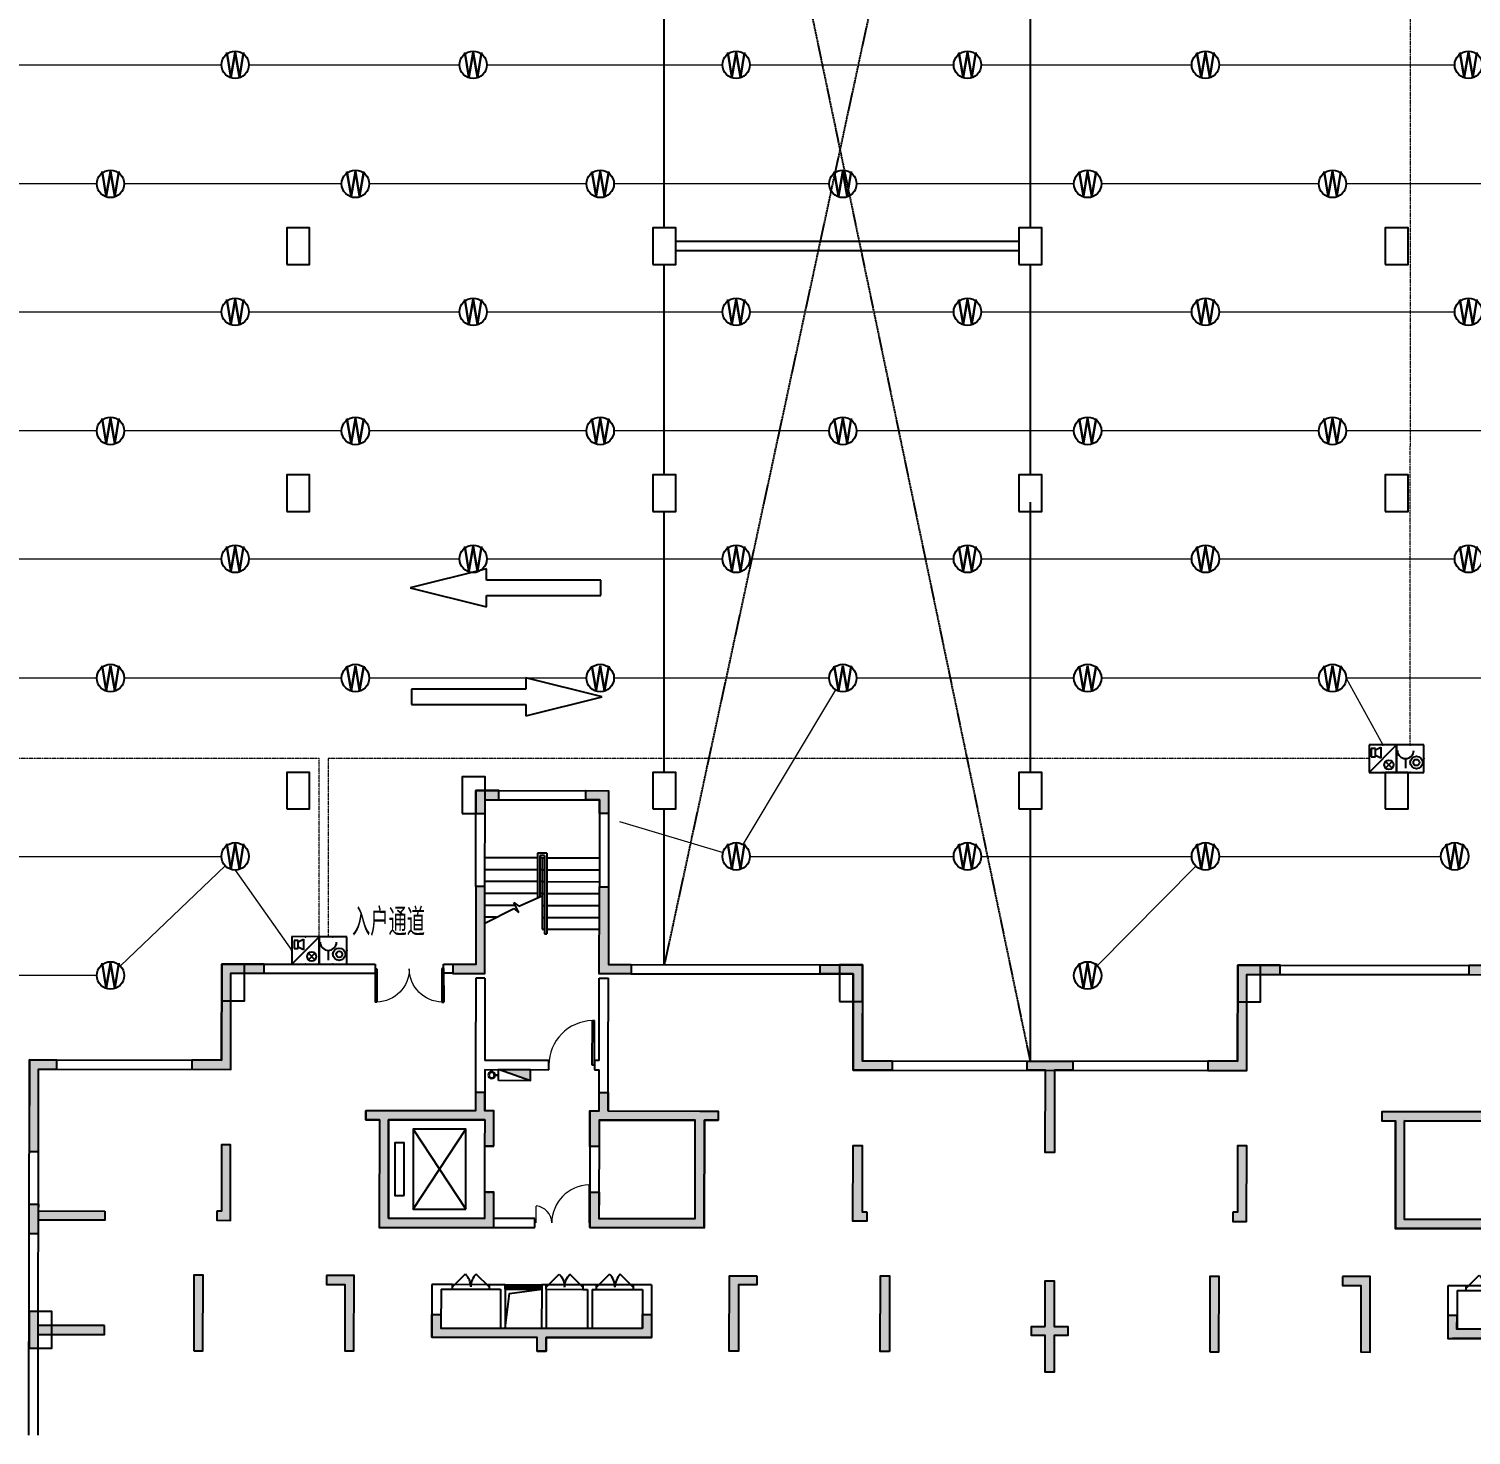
# Model space of a CAD drawing. Extents: x -781653 to 929899, y -292639 to -18670.
# Drawn here: x 432569 to 464083, y -175691 to -144954 of the extents above; entities that cross this region are included whole.
import ezdxf
from ezdxf.enums import TextEntityAlignment as Align

# ---------------------------------------------------------------- set-up
doc = ezdxf.new("R2010")
doc.units = 0
doc.header["$LTSCALE"] = 10
doc.header["$MEASUREMENT"] = 0
for name, pattern in [('ACAD_ISO11W100', [33.5, 12, -3, 12, -3, 0.5, -3]), ('BORDER', [1.75, 0.5, -0.25, 0.5, -0.25, 0, -0.25]), ('DASH', [0.35, 0.25, -0.1])]:
    doc.linetypes.add(name, pattern=pattern)
doc.layers.get('0').update_dxf_attribs({"linetype": 'CONTINUOUS'})
for name, color, linetype in [('A-STAIRS', 9, 'CONTINUOUS'), ('COLUMN', 1, 'CONTINUOUS'), ('DIM_SYMB', 3, 'CONTINUOUS'), ('JPS-X', 1, 'BORDER'), ('JPS-XHS', 7, 'CONTINUOUS'), ('LVTRY', 6, 'CONTINUOUS'), ('RD-equip', 3, 'CONTINUOUS'), ('solid', 252, 'CONTINUOUS'), ('STAIR', 9, 'CONTINUOUS'), ('TEXT', 7, 'CONTINUOUS'), ('wall', 8, 'CONTINUOUS'), ('wall-jg', 7, 'CONTINUOUS'), ('WINDOW', 4, 'CONTINUOUS'), ('结构墙', 7, 'CONTINUOUS'), ('行车方向', 4, 'CONTINUOUS'), ('行车线', 207, 'CONTINUOUS')]:
    doc.layers.add(name, color=color, linetype=linetype)
doc.layers.add('RD-line', color=2, linetype='CONTINUOUS', lineweight=0)
doc.styles.add('FS1', font='txt4', dxfattribs={"width": 0.8, "bigfont": 'fstxt'})
doc.styles.add('FS2', font='tjromans.shx', dxfattribs={"width": 0.8, "bigfont": 'tjhztxt.shx'})
doc.styles.get("Standard").update_dxf_attribs({"font": 'GBENOR', "bigfont": 'GBCBIG'})

# ---------------------------------------------------------------- blocks, each defined once
blk = doc.blocks.new('DXHS')
at = {"layer": 'JPS-XHS'}
blk.add_hatch(color=256, dxfattribs=at).paths.add_polyline_path([(-350, 240), (-350, 0), (350, 0)])
at = {"layer": 'JPS-XHS', "linetype": 'Continuous'}
for p, q in [((-350, 240), (-350, 0)), ((-350, 240), (350, 240)), ((-350, 0), (350, 0)), ((350, 240), (350, 0))]:
    blk.add_line(p, q, dxfattribs=at)
at = {"layer": 'JPS-XHS'}
blk.add_line((-350, 240), (350, 0), dxfattribs=at)
blk = doc.blocks.new('FF')
at = {"linetype": 'Continuous'}
for radius in [75, 60]:
    blk.add_circle((0, 0), radius, dxfattribs=at)
blk = doc.blocks.new('$DorLib2D$00000001')
for p, q in [((0.45, 0.975), (0.5, 0.975)), ((0.45, 0), (0.45, 0.975)), ((0.5, 0), (0.5, 0.975)), ((0.5, 0), (0.45, 0))]:
    blk.add_line(p, q)
at = {"lineweight": 13}
blk.add_arc((0.475, 0), 0.975, 91.4693, 180, dxfattribs=at)
blk = doc.blocks.new('$DorLib2D$00000116')
at = {"color": 0}
for p, q in [((-0.5, 0), (-0.146, 0.354)), ((0.5, 0), (0.146, 0.354))]:
    blk.add_line(p, q, dxfattribs=at)
for centre, start, end in [((-0.5, 0), 0, 45), ((0.5, 0), 135, 180)]:
    blk.add_arc(centre, 0.5, start, end, dxfattribs=at)
blk = doc.blocks.new('$WINLIB2D$00000001')
for p, q in [((-0.5, 0.5), (0.5, 0.5)), ((-0.5, 0.5), (-0.5, -0.5)), ((0.5, -0.5), (0.5, 0.5)), ((0.5, 0.167), (-0.5, 0.167)), ((0.5, -0.167), (-0.5, -0.167)), ((-0.5, -0.5), (0.5, -0.5))]:
    blk.add_line(p, q)
blk = doc.blocks.new('$DorLib2D$00000025')
at = {"const_width": 0.02}
for points in [[(0.481, -0.001), (0.481, 0.691)], [(-0.481, 0.001), (-0.481, 0.308)]]:
    blk.add_lwpolyline(points, dxfattribs=at)
at = {"lineweight": 13}
for centre, radius, start, end in [((0.505, -0.002), 0.699, 91.9397, 179.7238), ((-0.501, 0.003), 0.307, 359.7899, 85.7508)]:
    blk.add_arc(centre, radius, start, end, dxfattribs=at)
blk = doc.blocks.new('A$C509276FB')
at = {"layer": 'solid'}
for points in [[(10700, 8925), (10900, 8925), (10900, 9700), (10700, 9700), (10700, 10100), (10500, 10100), (10500, 9700), (8100, 9700), (8100, 9500), (8400, 9500), (8400, 7150), (10900, 7150), (10900, 7925), (10700, 7925), (10700, 7350), (8600, 7350), (8600, 9500), (10700, 9500)], [(9750, 4950), (9750, 5250), (9550, 5250), (9550, 4750), (11850, 4750), (11850, 4450), (12050, 4450), (12050, 4750), (14350, 4750), (14350, 5250), (14150, 5250), (14150, 4950)], [(36550, 5250), (36350, 5250), (36350, 4950), (31950, 4950), (31950, 5250), (31750, 5250), (31750, 4750), (34050, 4750), (34050, 4450), (34250, 4450), (34250, 4750), (36550, 4750)]]:
    blk.add_hatch(color=8, dxfattribs=at).paths.add_polyline_path(points)
h = blk.add_hatch(color=8, dxfattribs=at)
h.paths.add_polyline_path([(32900, 8925), (33100, 8925), (33100, 9700), (32900, 9700), (32900, 10100), (32700, 10100), (32700, 9700), (30300, 9700), (30300, 9500), (30600, 9500), (30600, 7150), (33100, 7150), (33100, 7925), (32900, 7925), (32900, 7350), (30800, 7350), (30800, 9500), (32900, 9500)])
h.paths.add_polyline_path([(35200, 7150), (37700, 7150), (37700, 9500), (38000, 9500), (38000, 9700), (35600, 9700), (35600, 10100), (35400, 10100), (35400, 9700), (35200, 9700), (35200, 8925), (35400, 8925), (35400, 9500), (37500, 9500), (37500, 7350), (35400, 7350), (35400, 7925), (35200, 7925)])
at = {"layer": 'DIM_SYMB', "color": 8}
for points in [[(12600, 13670, 0, 0, 0), (12600, 15593, 0, 0, 0), (11300, 15593, 0, 0, 0), (11300, 14750, 80, 0, 0), (11300, 14450, 0, 0, 0)], [(33500, 13670, 0, 0, 0), (33500, 15593, 0, 0, 0), (34800, 15593, 0, 0, 0), (34800, 14750, 80, 0, 0), (34800, 14450, 0, 0, 0)]]:
    blk.add_lwpolyline(points, format="xyseb", dxfattribs=at)
at = {"layer": 'JPS-X', "color": 8, "const_width": 50}
for points in [[(10925, 10480), (11000, 10480)], [(35175, 10480), (35100, 10480)]]:
    blk.add_lwpolyline(points, dxfattribs=at)
at = {"layer": 'LVTRY', "color": 8}
for points in [[(11150, 4950), (11248, 5706), (11950, 5800)], [(34950, 4950), (34852, 5706), (34150, 5800)]]:
    blk.add_lwpolyline(points, dxfattribs=at)
at = {"layer": 'STAIR', "color": 8}
for p, q in [((11850, 15230), (10700, 15230)), ((11850, 15330), (11850, 14352)), ((12050, 15330), (11850, 15330)), ((11900, 15280), (11900, 14374)), ((12000, 15280), (11900, 15280)), ((11950, 15230), (11900, 15230)), ((11950, 15230), (11950, 14397)), ((11950, 15230), (12000, 15230)), ((11950, 15230), (11950, 13670)), ((12000, 15280), (12000, 13570)), ((12050, 15330), (12050, 13570)), ((12050, 15230), (13200, 15230)), ((34050, 15230), (32900, 15230)), ((34050, 15330), (34050, 13570)), ((34050, 15330), (34250, 15330)), ((34100, 15280), (34200, 15280)), ((34100, 15280), (34100, 13570)), ((34150, 15230), (34100, 15230)), ((34150, 15230), (34150, 13670)), ((34150, 15230), (34200, 15230)), ((34150, 15230), (34150, 14397)), ((34200, 15280), (34200, 14374)), ((34250, 15330), (34250, 14352)), ((34250, 15230), (35400, 15230)), ((11850, 14970), (10700, 14970)), ((11950, 14970), (11900, 14970)), ((11950, 14970), (12000, 14970)), ((12050, 14970), (13200, 14970)), ((34050, 14970), (32900, 14970)), ((34150, 14970), (34100, 14970)), ((34150, 14970), (34200, 14970)), ((34250, 14970), (35400, 14970)), ((11850, 14710), (10700, 14710)), ((11950, 14710), (11900, 14710)), ((11950, 14710), (12000, 14710)), ((12050, 14710), (13200, 14710)), ((34050, 14710), (32900, 14710)), ((34150, 14710), (34100, 14710)), ((34150, 14710), (34200, 14710)), ((34250, 14710), (35400, 14710)), ((11850, 14450), (10700, 14450)), ((11363, 14190), (10700, 14190)), ((11333, 14253), (11439, 14172)), ((11438, 14037), (11333, 14253)), ((11439, 14172), (11950, 14397)), ((11950, 14450), (11900, 14450)), ((11950, 14450), (12000, 14450)), ((11950, 14190), (12000, 14190)), ((12050, 14450), (13200, 14450)), ((12050, 14190), (13200, 14190)), ((34050, 14450), (32900, 14450)), ((34050, 14190), (32900, 14190)), ((34150, 14450), (34100, 14450)), ((34150, 14190), (34100, 14190)), ((34150, 14450), (34200, 14450)), ((34661, 14172), (34150, 14397)), ((34250, 14450), (35400, 14450)), ((34767, 14253), (34661, 14172)), ((34662, 14037), (34767, 14253)), ((34737, 14190), (35400, 14190)), ((10700, 13804), (11332, 14119)), ((10953, 13930), (10700, 13930)), ((11332, 14119), (11438, 14037)), ((11950, 13930), (12000, 13930)), ((12050, 13930), (13200, 13930)), ((34050, 13930), (32900, 13930)), ((34150, 13930), (34100, 13930)), ((34768, 14119), (34662, 14037)), ((35400, 13804), (34768, 14119)), ((35147, 13930), (35400, 13930)), ((11950, 13670), (12000, 13670)), ((12000, 13570), (12050, 13570)), ((12050, 13670), (13200, 13670)), ((34050, 13670), (32900, 13670)), ((34100, 13570), (34050, 13570)), ((34150, 13670), (34100, 13670)), ((9140, 7550), (10290, 9300)), ((9140, 9300), (10290, 7550)), ((36910, 7550), (35810, 9300)), ((36910, 9300), (35810, 7550)), ((10700, 8925), (10700, 7925)), ((35400, 8925), (35400, 7925)), ((10800, 5900), (10000, 5900)), ((10000, 5800), (10800, 5800)), ((12850, 5900), (12050, 5900)), ((12050, 5800), (12850, 5800)), ((13950, 5900), (13150, 5900)), ((13150, 5800), (13950, 5800)), ((32950, 5900), (32150, 5900)), ((32150, 5800), (32950, 5800)), ((33250, 5900), (34050, 5900)), ((33250, 5800), (34050, 5800)), ((36100, 5900), (35300, 5900)), ((35300, 5800), (36100, 5800))]:
    blk.add_line(p, q, dxfattribs=at)
for points in [[(10290, 7550), (10290, 9300), (9140, 9300), (9140, 7550)], [(35810, 7550), (35810, 9300), (36910, 9300), (36910, 7550)], [(8940, 7850), (8940, 9000), (8740, 9000), (8740, 7850)], [(37096, 7850), (37096, 9000), (37296, 9000), (37296, 7850)]]:
    blk.add_lwpolyline(points, close=True, dxfattribs=at)
at = {"layer": 'wall', "color": 8}
for p, q in [((10500, 12600), (10500, 10700)), ((10700, 12600), (10500, 12600)), ((10700, 12600), (10700, 10800)), ((13200, 10800), (13200, 12600)), ((13200, 12600), (13400, 12600)), ((13400, 10700), (13400, 12600)), ((32700, 10700), (32700, 12600)), ((32700, 12600), (32900, 12600)), ((32900, 10800), (32900, 12600)), ((35400, 12600), (35400, 10800)), ((35600, 12600), (35400, 12600)), ((35600, 12600), (35600, 10700)), ((12100, 10800), (10700, 10800)), ((12100, 10600), (12100, 10800)), ((13200, 10800), (13100, 10800)), ((13100, 10800), (13100, 10600)), ((33000, 10800), (32900, 10800)), ((33000, 10600), (33000, 10800)), ((35400, 10800), (34000, 10800)), ((34000, 10800), (34000, 10600)), ((10500, 10700), (10500, 9700)), ((10700, 10600), (12100, 10600)), ((10700, 10600), (10700, 9700)), ((13100, 10600), (13200, 10600)), ((13200, 9700), (13200, 10600)), ((13400, 9700), (13400, 10700)), ((32700, 9700), (32700, 10700)), ((32900, 9700), (32900, 10600)), ((32900, 10600), (33000, 10600)), ((34000, 10600), (35400, 10600)), ((35400, 10600), (35400, 9700)), ((35600, 10700), (35600, 9700)), ((8500, 9700), (8100, 9700)), ((8100, 9500), (8100, 9700)), ((8400, 9500), (8100, 9500)), ((8400, 9500), (8400, 7150)), ((10500, 9700), (8500, 9700)), ((8600, 9500), (8600, 7350)), ((10600, 9500), (8600, 9500)), ((10700, 9500), (10600, 9500)), ((10900, 9700), (10700, 9700)), ((10700, 9500), (10700, 8925)), ((10900, 8925), (10900, 9700)), ((13000, 9700), (13000, 7350)), ((13000, 9700), (13200, 9700)), ((13200, 9500), (13200, 7350)), ((13200, 9500), (13300, 9500)), ((13300, 9500), (15300, 9500)), ((13400, 9700), (15400, 9700)), ((15300, 7350), (15300, 9500)), ((15400, 9700), (15800, 9700)), ((15500, 9500), (15800, 9500)), ((15500, 7150), (15500, 9500)), ((15800, 9700), (15800, 9500)), ((30700, 9700), (30300, 9700)), ((30300, 9700), (30300, 9500)), ((30300, 9500), (30600, 9500)), ((30600, 7150), (30600, 9500)), ((32700, 9700), (30700, 9700)), ((30800, 7350), (30800, 9500)), ((32800, 9500), (30800, 9500)), ((32900, 9500), (32800, 9500)), ((33100, 9700), (32900, 9700)), ((32900, 9500), (32900, 7350)), ((33100, 9700), (33100, 7350)), ((35200, 9700), (35200, 8925)), ((35200, 9700), (35400, 9700)), ((35400, 8925), (35400, 9500)), ((35400, 9500), (35500, 9500)), ((35500, 9500), (37500, 9500)), ((35600, 9700), (37600, 9700)), ((37500, 9500), (37500, 7350)), ((37600, 9700), (38000, 9700)), ((37700, 9500), (38000, 9500)), ((37700, 9500), (37700, 7150)), ((38000, 9700), (38000, 9500)), ((10700, 8925), (10900, 8925)), ((35200, 8925), (35400, 8925)), ((10900, 7925), (10700, 7925)), ((10700, 7925), (10700, 7350)), ((10900, 7350), (10900, 7925)), ((35400, 7925), (35200, 7925)), ((35200, 7925), (35200, 7350)), ((35400, 7350), (35400, 7925)), ((8600, 7350), (10700, 7350)), ((11800, 7350), (10900, 7350)), ((11800, 7150), (11800, 7350)), ((13000, 7350), (13000, 7150)), ((13200, 7350), (15300, 7350)), ((32900, 7350), (30800, 7350)), ((33100, 7150), (33100, 7350)), ((35200, 7350), (34300, 7350)), ((34300, 7350), (34300, 7150)), ((37500, 7350), (35400, 7350)), ((8400, 7150), (10800, 7150)), ((10800, 7150), (11800, 7150)), ((13000, 7150), (13100, 7150)), ((13100, 7150), (15500, 7150)), ((33000, 7150), (30600, 7150)), ((33000, 7150), (33100, 7150)), ((34300, 7150), (35300, 7150)), ((37700, 7150), (35300, 7150)), ((10000, 5900), (9550, 5900)), ((9550, 5900), (9550, 4750)), ((9750, 5800), (10000, 5800)), ((9750, 5800), (9750, 4950)), ((10000, 5800), (10000, 5900)), ((11150, 5900), (10800, 5900)), ((10800, 5900), (10800, 5800)), ((10800, 5800), (11050, 5800)), ((11050, 5800), (11050, 4950)), ((11150, 5800), (11150, 5900)), ((11150, 5800), (11150, 4950)), ((12050, 5900), (11950, 5900)), ((11950, 5900), (11950, 5800)), ((11950, 5800), (11950, 4950)), ((12050, 5800), (12050, 5900)), ((12050, 5800), (12050, 4950)), ((13050, 5900), (12850, 5900)), ((12850, 5900), (12850, 5800)), ((12850, 5800), (12950, 5800)), ((12950, 5800), (12950, 4950)), ((13150, 5900), (13050, 5900)), ((13050, 5800), (13150, 5800)), ((13050, 5800), (13050, 4950)), ((13150, 5800), (13150, 5900)), ((14350, 5900), (13950, 5900)), ((13950, 5900), (13950, 5800)), ((13950, 5800), (14150, 5800)), ((14150, 5800), (14150, 4950)), ((14350, 5900), (14350, 4750)), ((31750, 5900), (31750, 4950)), ((32150, 5900), (31750, 5900)), ((31950, 5800), (31950, 4950)), ((31950, 5800), (32150, 5800)), ((32150, 5800), (32150, 5900)), ((33050, 5900), (32950, 5900)), ((32950, 5900), (32950, 5800)), ((32950, 5800), (33050, 5800)), ((33250, 5900), (33050, 5900)), ((33050, 5800), (33050, 4950)), ((33150, 5800), (33250, 5800)), ((33150, 5800), (33150, 4950)), ((33250, 5800), (33250, 5900)), ((34050, 5900), (34050, 5800)), ((34150, 5900), (34050, 5900)), ((34050, 5800), (34050, 4950)), ((34150, 5800), (34150, 5900)), ((34150, 5800), (34150, 4950)), ((34950, 5900), (34950, 5800)), ((35300, 5900), (34950, 5900)), ((34950, 5800), (34950, 4950)), ((35050, 5800), (35050, 4950)), ((35050, 5800), (35300, 5800)), ((35300, 5800), (35300, 5900)), ((36550, 5900), (36100, 5900)), ((36100, 5900), (36100, 5800)), ((36100, 5800), (36350, 5800)), ((36350, 5800), (36350, 4950)), ((36550, 5900), (36550, 4850)), ((9550, 4750), (11150, 4750)), ((9750, 4950), (11050, 4950)), ((11150, 4950), (11950, 4950)), ((11150, 4750), (11850, 4750)), ((11850, 4450), (11850, 4750)), ((11950, 4950), (11950, 4950)), ((12050, 4950), (12950, 4950)), ((12050, 4750), (13050, 4750)), ((12050, 4750), (12050, 4750)), ((12050, 4450), (12050, 4750)), ((13050, 4950), (14150, 4950)), ((13050, 4750), (14350, 4750)), ((33050, 4750), (31850, 4750)), ((33050, 4950), (31950, 4950)), ((34050, 4750), (33050, 4750)), ((34050, 4950), (33150, 4950)), ((34050, 4450), (34050, 4750)), ((34050, 4750), (34050, 4750)), ((34950, 4950), (34150, 4950)), ((34150, 4950), (34150, 4950)), ((34950, 4750), (34250, 4750)), ((34250, 4450), (34250, 4750)), ((36350, 4750), (34950, 4750)), ((36350, 4950), (35050, 4950)), ((11850, 4450), (12050, 4450)), ((34050, 4450), (34250, 4450))]:
    blk.add_line(p, q, dxfattribs=at)
at = {"layer": 'wall-jg', "color": 8}
for p, q in [((10900, 8925), (10700, 8925)), ((35200, 8925), (35400, 8925))]:
    blk.add_line(p, q, dxfattribs=at)
for points in [[(10900, 8925), (10900, 9700), (10700, 9700), (10700, 10100), (10500, 10100), (10500, 9700), (8100, 9700), (8100, 9500), (8400, 9500), (8400, 7150), (10900, 7150), (10900, 7925), (10700, 7925), (10700, 7350), (8600, 7350), (8600, 9500), (10700, 9500), (10700, 8925)], [(32900, 8925), (33100, 8925), (33100, 9700), (32900, 9700), (32900, 10100), (32700, 10100), (32700, 9700), (30300, 9700), (30300, 9500), (30600, 9500), (30600, 7150), (33100, 7150), (33100, 7925), (32900, 7925), (32900, 7350), (30800, 7350), (30800, 9500), (32900, 9500), (32900, 8925)], [(35200, 8925), (35200, 9700), (35400, 9700), (35400, 10100), (35600, 10100), (35600, 9700), (38000, 9700), (38000, 9500), (37700, 9500), (37700, 7150), (35200, 7150), (35200, 7925), (35400, 7925), (35400, 7350), (37500, 7350), (37500, 9500), (35400, 9500), (35400, 8925)], [(14350, 5250), (14350, 4750), (12050, 4750), (12050, 4450), (11850, 4450), (11850, 4750), (9550, 4750), (9550, 5250), (9750, 5250), (9750, 4950), (14150, 4950), (14150, 5250), (14350, 5250)], [(31750, 5250), (31750, 4750), (34050, 4750), (34050, 4450), (34250, 4450), (34250, 4750), (36550, 4750), (36550, 5250), (36350, 5250), (36350, 4950), (31950, 4950), (31950, 5250), (31750, 5250)]]:
    blk.add_lwpolyline(points, dxfattribs=at)
at = {"layer": 'WINDOW', "color": 8, "linetype": 'DASH'}
for p, q in [((10900, 8925), (10700, 8925)), ((35400, 8925), (35200, 8925)), ((10700, 7925), (10900, 7925)), ((35200, 7925), (35400, 7925))]:
    blk.add_line(p, q, dxfattribs=at)
at = {"layer": 'JPS-X', "color": 8, "xscale": -1}
blk.add_blockref('FF', (10850, 10480), dxfattribs=at)
at = {"layer": 'JPS-X', "color": 8}
blk.add_blockref('FF', (35250, 10480), dxfattribs=at)
at = {"layer": 'JPS-XHS', "color": 8, "rotation": 180}
blk.add_blockref('DXHS', (11350, 10600), dxfattribs=at)
at = {"layer": 'JPS-XHS', "color": 8, "xscale": -0.9999999999999998, "rotation": 180}
blk.add_blockref('DXHS', (34750, 10600), dxfattribs=at)
at = {"layer": 'WINDOW', "color": 8}
for name, p, xscale, yscale, zscale in [('$DorLib2D$00000001', (12600, 10700), 1000, 1000, 1000), ('$DorLib2D$00000001', (33500, 10700), -1000, 1000, 1000), ('$DorLib2D$00000025', (12400, 7250), 1200, 1200, 1200), ('$DorLib2D$00000025', (33700, 7250), -1200, 1200, 1200), ('$DorLib2D$00000116', (12450, 5850), -800, 800, -800), ('$DorLib2D$00000116', (13550, 5850), 800, 800, 800), ('$DorLib2D$00000116', (32550, 5850), -800, 800, 800), ('$DorLib2D$00000116', (33650, 5850), 800, 800, -800)]:
    blk.add_blockref(name, p, dxfattribs=dict(at, xscale=xscale, yscale=yscale, zscale=zscale))
at = {"layer": 'WINDOW', "color": 8, "zscale": 800}
for name, p, xscale, yscale, rotation in [('$DorLib2D$00000116', (10400, 5850), 800, 800, 359.9999999999978), ('$DorLib2D$00000116', (35700, 5850), -799.9999999999999, 799.9999999999999, 2.086435919653364e-12), ('$WINLIB2D$00000001', (11550, 5850), -799.9999999999999, 99.99999999999999, 180), ('$WINLIB2D$00000001', (34550, 5850), 799.9999999999999, 99.99999999999999, 180)]:
    blk.add_blockref(name, p, dxfattribs=dict(at, xscale=xscale, yscale=yscale, rotation=rotation))
blk = doc.blocks.new('A$C0A254713')
at = {"layer": 'solid'}
h = blk.add_hatch(color=256, dxfattribs=at)
h.paths.add_polyline_path([(-31725, 19426), (-31825, 19426), (-31825, 19326), (-31725, 19326)])
h.paths.add_polyline_path([(-31325, 19426), (-31725, 19426), (-31725, 19326), (-31325, 19326)])
h.paths.add_polyline_path([(-31325, 19326), (-31725, 19326), (-31725, 18926), (-31625, 18926), (-31625, 19226), (-31325, 19226)])
h.paths.add_polyline_path([(-31725, 19326), (-31825, 19326), (-31825, 18926), (-31725, 18926)])
h = blk.add_hatch(color=256, dxfattribs=at)
h.paths.add_polyline_path([(-29025, 19426), (-28925, 19426), (-28925, 19326), (-29025, 19326)])
h.paths.add_polyline_path([(-29425, 19426), (-29025, 19426), (-29025, 19326), (-29425, 19326)])
h.paths.add_polyline_path([(-29425, 19326), (-29025, 19326), (-29025, 18926), (-29125, 18926), (-29125, 19226), (-29425, 19226)])
h.paths.add_polyline_path([(-29025, 19326), (-28925, 19326), (-28925, 18926), (-29025, 18926)])
for points in [[(-31625, 15426), (-31625, 17126), (-31625, 17326), (-31825, 17326), (-31825, 15626), (-32325, 15626), (-32325, 15426)], [(-28925, 15626), (-28925, 17326), (-29125, 17326), (-29125, 17126), (-29125, 15426), (-28425, 15426), (-28425, 15626)], [(-9625, 15626), (-9625, 17326), (-9425, 17326), (-9425, 17126), (-9425, 15426), (-10125, 15426), (-10125, 15626)], [(-37375, 15626), (-37375, 13526), (-38025, 13526), (-38025, 13326), (-37175, 13326), (-37175, 15426), (-36450, 15426), (-36450, 15626)], [(-24300, 15626), (-24300, 15426), (-23575, 15426), (-23575, 13326), (-22725, 13326), (-22725, 13526), (-23375, 13526), (-23375, 15626)], [(-14250, 15626), (-14250, 15426), (-14975, 15426), (-14975, 13326), (-15825, 13326), (-15825, 13526), (-15175, 13526), (-15175, 15626)], [(-41575, 13526), (-41575, 11526), (-41375, 11526), (-41375, 13326), (-40975, 13326), (-40975, 13526)], [(-19775, 13526), (-19775, 13326), (-19375, 13326), (-19375, 11526), (-19175, 11526), (-19175, 13326), (-18775, 13326), (-18775, 13526)], [(-31625, 12226), (-31625, 11651), (-31425, 11651), (-31425, 12426), (-31625, 12426), (-31625, 12826), (-31825, 12826), (-31825, 12426), (-34225, 12426), (-34225, 12226), (-33925, 12226), (-33925, 9876), (-31425, 9876), (-31425, 10651), (-31625, 10651), (-31625, 10076), (-33725, 10076), (-33725, 12226)], [(-27025, 12226), (-27025, 10076), (-29125, 10076), (-29125, 10651), (-29325, 10651), (-29325, 9876), (-26825, 9876), (-26825, 12226), (-26525, 12226), (-26525, 12426), (-28925, 12426), (-28925, 12826), (-29125, 12826), (-29125, 12426), (-29325, 12426), (-29325, 11651), (-29125, 11651), (-29125, 12226)], [(-9425, 12426), (-9425, 12826), (-9625, 12826), (-9625, 12426), (-12025, 12426), (-12025, 12226), (-11725, 12226), (-11725, 9876), (-9225, 9876), (-9225, 10651), (-9425, 10651), (-9425, 10076), (-11525, 10076), (-11525, 12226), (-9425, 12226), (-9425, 11651), (-9225, 11651), (-9225, 12426)], [(-37175, 10026), (-37175, 11676), (-37375, 11676), (-37375, 10226), (-37475, 10226), (-37475, 10026)], [(-23275, 10026), (-23275, 10226), (-23375, 10226), (-23375, 11676), (-23575, 11676), (-23575, 10026)], [(-15275, 10026), (-15275, 10226), (-15175, 10226), (-15175, 11676), (-14975, 11676), (-14975, 10026)], [(-39925, 10026), (-39925, 10226), (-41375, 10226), (-41375, 10376), (-41575, 10376), (-41575, 9726), (-41375, 9726), (-41375, 10026)], [(-37775, 8826), (-37975, 8826), (-37975, 7176), (-37775, 7176)], [(-34475, 8826), (-35075, 8826), (-35075, 8626), (-34675, 8626), (-34675, 7176), (-34475, 7176)], [(-25675, 8626), (-25675, 8826), (-26275, 8826), (-26275, 7176), (-26075, 7176), (-26075, 8626)], [(-22975, 7176), (-22775, 7176), (-22775, 8826), (-22975, 8826)], [(-15575, 7176), (-15775, 7176), (-15775, 8826), (-15575, 8826)], [(-12875, 8626), (-12875, 8826), (-12275, 8826), (-12275, 7176), (-12475, 7176), (-12475, 8626)], [(-19175, 7726), (-19175, 8726), (-19375, 8726), (-19375, 7726), (-19675, 7726), (-19675, 7526), (-19375, 7526), (-19375, 6726), (-19175, 6726), (-19175, 7526), (-18875, 7526), (-18875, 7726)], [(-39925, 7526), (-39925, 7726), (-41375, 7726), (-41375, 8026), (-41575, 8026), (-41575, 7226), (-41375, 7226), (-41375, 7526)], [(-32575, 7676), (-32575, 7976), (-32775, 7976), (-32775, 7476), (-30475, 7476), (-30475, 7176), (-30275, 7176), (-30275, 7476), (-27975, 7476), (-27975, 7976), (-28175, 7976), (-28175, 7676)], [(-5975, 7676), (-5975, 7976), (-5775, 7976), (-5775, 7476), (-8075, 7476), (-8075, 7176), (-8275, 7176), (-8275, 7476), (-10575, 7476), (-10575, 7976), (-10375, 7976), (-10375, 7676)]]:
    blk.add_hatch(color=256, dxfattribs=at).paths.add_polyline_path(points)
at = {"layer": 'wall-jg'}
blk.add_line((-31425, 11651), (-31625, 11651), dxfattribs=at)
for points in [[(-31825, 18926), (-31625, 18926), (-31625, 19226), (-31325, 19226), (-31325, 19426), (-31825, 19426), (-31825, 18926)], [(-28925, 18926), (-29125, 18926), (-29125, 19226), (-29425, 19226), (-29425, 19426), (-28925, 19426), (-28925, 18926)], [(-32325, 15626), (-32325, 15426), (-31625, 15426), (-31625, 17126), (-31625, 17126), (-31625, 17326), (-31825, 17326), (-31825, 15626), (-32325, 15626)], [(-28425, 15626), (-28425, 15426), (-29125, 15426), (-29125, 17126), (-29125, 17126), (-29125, 17326), (-28925, 17326), (-28925, 15626), (-28425, 15626)], [(-10125, 15626), (-10125, 15426), (-9425, 15426), (-9425, 17126), (-9425, 17126), (-9425, 17326), (-9625, 17326), (-9625, 15626), (-10125, 15626)], [(-38025, 13526), (-38025, 13326), (-37175, 13326), (-37175, 15426), (-36450, 15426), (-36450, 15626), (-37375, 15626), (-37375, 13526), (-38025, 13526)], [(-22725, 13526), (-22725, 13326), (-23575, 13326), (-23575, 15426), (-24300, 15426), (-24300, 15626), (-23375, 15626), (-23375, 13526), (-22725, 13526)], [(-15825, 13526), (-15825, 13326), (-14975, 13326), (-14975, 15426), (-14250, 15426), (-14250, 15626), (-15175, 15626), (-15175, 13526), (-15825, 13526)], [(-31425, 11651), (-31425, 12426), (-31625, 12426), (-31625, 12826), (-31825, 12826), (-31825, 12426), (-34225, 12426), (-34225, 12226), (-33925, 12226), (-33925, 9876), (-31425, 9876), (-31425, 10651), (-31625, 10651), (-31625, 10076), (-33725, 10076), (-33725, 12226), (-31625, 12226), (-31625, 11651)], [(-29125, 11651), (-29325, 11651), (-29325, 12426), (-29125, 12426), (-29125, 12826), (-28925, 12826), (-28925, 12426), (-26525, 12426), (-26525, 12226), (-26825, 12226), (-26825, 9876), (-29325, 9876), (-29325, 10651), (-29125, 10651), (-29125, 10076), (-27025, 10076), (-27025, 12226), (-29125, 12226), (-29125, 11651)], [(-9425, 11651), (-9225, 11651), (-9225, 12426), (-9425, 12426), (-9425, 12826), (-9625, 12826), (-9625, 12426), (-12025, 12426), (-12025, 12226), (-11725, 12226), (-11725, 9876), (-9225, 9876), (-9225, 10651), (-9425, 10651), (-9425, 10076), (-11525, 10076), (-11525, 12226), (-9425, 12226), (-9425, 11651)], [(-37475, 10226), (-37475, 10026), (-37175, 10026), (-37175, 11676), (-37375, 11676), (-37375, 10226), (-37475, 10226)], [(-23275, 10226), (-23275, 10026), (-23575, 10026), (-23575, 11676), (-23375, 11676), (-23375, 10226), (-23275, 10226)], [(-15275, 10226), (-15275, 10026), (-14975, 10026), (-14975, 11676), (-15175, 11676), (-15175, 10226), (-15275, 10226)], [(-37975, 7176), (-37775, 7176), (-37775, 8826), (-37975, 8826), (-37975, 7176)], [(-22775, 7176), (-22975, 7176), (-22975, 8826), (-22775, 8826), (-22775, 7176)], [(-15775, 7176), (-15575, 7176), (-15575, 8826), (-15775, 8826), (-15775, 7176)], [(-39925, 7726), (-41375, 7726), (-41375, 8026), (-41575, 8026), (-41575, 7226), (-41375, 7226), (-41375, 7526), (-39925, 7526), (-39925, 7726)], [(-27975, 7976), (-27975, 7476), (-30275, 7476), (-30275, 7176), (-30475, 7176), (-30475, 7476), (-32775, 7476), (-32775, 7976), (-32575, 7976), (-32575, 7676), (-28175, 7676), (-28175, 7976), (-27975, 7976)], [(-10575, 7976), (-10575, 7476), (-8275, 7476), (-8275, 7176), (-8075, 7176), (-8075, 7476), (-5775, 7476), (-5775, 7976), (-5975, 7976), (-5975, 7676), (-10375, 7676), (-10375, 7976), (-10575, 7976)]]:
    blk.add_lwpolyline(points, dxfattribs=at)
for points in [[(-40975, 13526), (-41575, 13526), (-41575, 11526), (-41375, 11526), (-41375, 13326), (-40975, 13326)], [(-18775, 13526), (-18775, 13326), (-19175, 13326), (-19175, 11526), (-19375, 11526), (-19375, 13326), (-19775, 13326), (-19775, 13526)], [(-39925, 10226), (-39925, 10026), (-41375, 10026), (-41375, 9726), (-41575, 9726), (-41575, 10376), (-41375, 10376), (-41375, 10226)], [(-35075, 8826), (-35075, 8626), (-34675, 8626), (-34675, 7176), (-34475, 7176), (-34475, 8826)], [(-25675, 8826), (-25675, 8626), (-26075, 8626), (-26075, 7176), (-26275, 7176), (-26275, 8826)], [(-12875, 8826), (-12875, 8626), (-12475, 8626), (-12475, 7176), (-12275, 7176), (-12275, 8826)], [(-19375, 7726), (-19375, 8726), (-19175, 8726), (-19175, 7726), (-18875, 7726), (-18875, 7526), (-19175, 7526), (-19175, 6726), (-19375, 6726), (-19375, 7526), (-19675, 7526), (-19675, 7726)]]:
    blk.add_lwpolyline(points, close=True, dxfattribs=at)
blk = doc.blocks.new('$DorLib2D$00000002')
for p, q in [((-0.5, 0), (-0.5, 0.4875)), ((-0.475, 0.4875), (-0.5, 0.4875)), ((-0.475, 0), (-0.475, 0.4875)), ((0.475, 0), (0.475, 0.4875)), ((0.475, 0.4875), (0.5, 0.4875)), ((0.5, 0), (0.5, 0.4875)), ((-0.5, 0), (-0.475, 0)), ((0.5, 0), (0.475, 0))]:
    blk.add_line(p, q)
at = {"lineweight": 13}
for centre, start, end in [((-0.4875, 0), 0, 88.53072), ((0.4875, 0), 91.46928, 180)]:
    blk.add_arc(centre, 0.4875, start, end, dxfattribs=at)
blk = doc.blocks.new('A$C1C157CE4')
at = {"layer": '行车线', "linetype": 'DASH', "ltscale": 3000}
for points in [[(4167, 2967), (1667, 2967), (1667, 3217), (0, 2800), (1667, 2383), (1667, 2633), (4167, 2633)], [(2531, 833), (2531, 583), (31, 583), (31, 250), (2531, 250), (2531, 0), (4198, 417)]]:
    blk.add_lwpolyline(points, close=True, dxfattribs=at)
blk = doc.blocks.new('A$C0FE76EBE')
at = {"layer": 'COLUMN'}
for points in [[(11013, 36047), (11513, 36047), (11513, 36847), (11013, 36847)], [(19013, 36047), (19513, 36047), (19513, 36847), (19013, 36847)], [(27013, 36047), (27513, 36047), (27513, 36847), (27013, 36847)], [(35013, 36047), (35513, 36047), (35513, 36847), (35013, 36847)], [(11013, 30647), (11513, 30647), (11513, 31447), (11013, 31447)], [(19013, 30647), (19513, 30647), (19513, 31447), (19013, 31447)], [(27013, 30647), (27513, 30647), (27513, 31447), (27013, 31447)], [(35013, 30647), (35513, 30647), (35513, 31447), (35013, 31447)], [(11013, 24147), (11513, 24147), (11513, 24947), (11013, 24947)], [(19013, 24147), (19513, 24147), (19513, 24947), (19013, 24947)], [(27013, 24147), (27513, 24147), (27513, 24947), (27013, 24947)], [(35013, 24147), (35513, 24147), (35513, 24947), (35013, 24947)], [(14846, 24051), (15346, 24051), (15346, 24851), (14846, 24851)], [(9593, 19956), (10093, 19956), (10093, 20756), (9593, 20756)], [(23093, 19940), (23593, 19940), (23593, 20740), (23093, 20740)], [(31793, 19931), (32293, 19931), (32293, 20731), (31793, 20731)], [(5384, 12361), (5884, 12361), (5884, 13161), (5384, 13161)]]:
    blk.add_lwpolyline(points, close=True, dxfattribs=at)
blk = doc.blocks.new('yy')
at = {"layer": 'RD-equip'}
blk.add_circle((0, 0), 200, dxfattribs=at)
at = {"layer": 'RD-equip', "color": 4, "style": 'FS1', "width": 0.8}
blk.add_attdef('Y', text='', height=360, dxfattribs=at).set_placement((0, 0), align=Align.MIDDLE)
blk = doc.blocks.new('$equip$00001630')
for p, q in [((-0.5, 0), (-0.5, -1)), ((0.5, 0), (-0.5, 0)), ((0.5, -1), (0.5, 0)), ((-0.169, -0.5), (-0.169, -0.85)), ((-0.5, -1), (0.5, -1))]:
    blk.add_line(p, q)
for radius in [0.226, 0.113]:
    blk.add_circle((0.227, -0.64), radius)
blk.add_arc((-0.169, -0.2), 0.3, 180, 0)
for p in [(0, 0), (-0.5, -0.5), (0.5, -0.5), (0, -1)]:
    blk.add_point(p)
at = {"flags": 9}
blk.add_attdef('A', (0, 0), '', height=0.00002, dxfattribs=at)
blk.add_attdef('B', text='', height=0.4, dxfattribs=at).set_placement((0.884, -0.7), align=Align.MIDDLE_CENTER)
blk = doc.blocks.new('$equip$00001636')
for p, q in [((0.5, 0), (-0.5, 0)), ((0.5, 0), (-0.5, -1)), ((-0.5, 0), (-0.5, -1)), ((0.5, -1), (0.5, 0)), ((-0.417, -0.135, 0), (-0.417, -0.435, 0)), ((-0.269, -0.135, 0), (-0.417, -0.135, 0)), ((-0.417, -0.435, 0), (-0.269, -0.435, 0)), ((-0.269, -0.185, 0), (-0.069, -0.085, 0)), ((-0.269, -0.435, 0), (-0.269, -0.135, 0)), ((-0.069, -0.485, 0), (-0.269, -0.385, 0)), ((-0.069, -0.085, 0), (-0.069, -0.485, 0)), ((-0.5, -1), (0.5, -1)), ((0.105, -0.602), (0.344, -0.841)), ((0.105, -0.841), (0.344, -0.602))]:
    blk.add_line(p, q)
blk.add_circle((0.225, -0.722), 0.169)
for p in [(0, 0), (-0.5, -0.5), (0.5, -0.5), (0, -1)]:
    blk.add_point(p)
at = {"flags": 9}
blk.add_attdef('A', (0, 0), '', height=0.00002, dxfattribs=at)
blk.add_attdef('B', text='', height=0.4, dxfattribs=at).set_placement((0.884, -0.7), align=Align.MIDDLE_CENTER)
blk = doc.blocks.new('sdfgsdgsdgdsg')
at = {"layer": 'RD-equip', "xscale": 600, "yscale": 600, "zscale": 600, "rotation": 359.9999999999889}
for name, p in [('$equip$00001636', (-300, 600)), ('$equip$00001630', (300, 600))]:
    blk.add_blockref(name, p, dxfattribs=at)

msp = doc.modelspace()

# ---------------------------------------------------------------- linework, layer by layer
at = {"layer": 'A-STAIRS', "linetype": 'DASH', "ltscale": 5}
for p, q in [((454453.8, -128268.1), (446453.8, -165406.8)), ((454453.8, -167515.7), (446453.8, -129159.2))]:
    msp.add_line(p, q, dxfattribs=at)
at = {"layer": 'RD-line', "color": 1, "linetype": 'ACAD_ISO11W100', "ltscale": 0.05}
for p, q in [((462752.1, -160605.2), (462757.7, -143905.2)), ((423053.9, -160891.5), (438914.5, -160891.5)), ((438914.5, -164796.2), (438914.5, -160891.5)), ((439112.4, -160904.9), (439111.1, -164796.3)), ((461852, -160904.9), (439112.4, -160904.9))]:
    msp.add_line(p, q, dxfattribs=at)
at = {"layer": 'RD-line'}
for p, q in [((432324, -145740.3), (436777.4, -145740.3)), ((437377.4, -145740.3), (441977.4, -145740.3)), ((442577.4, -145740.3), (447724, -145740.3)), ((448324, -145740.3), (452777.4, -145740.3)), ((453377.4, -145740.3), (457977.4, -145740.3)), ((458577.4, -145740.3), (463724, -145740.3)), ((434054.1, -148343.4), (429404.1, -148343.4)), ((439404.1, -148343.4), (434654.1, -148343.4)), ((444754.1, -148343.4), (440004.1, -148343.4)), ((450054.1, -148343.4), (445354.1, -148343.4)), ((455404.1, -148343.4), (450654.1, -148343.4)), ((460754.1, -148343.4), (456004.1, -148343.4)), ((466054.1, -148343.4), (461354.1, -148343.4)), ((432324, -151140.3), (436777.4, -151140.3)), ((437377.4, -151140.3), (441977.4, -151140.3)), ((442577.4, -151140.3), (447724, -151140.3)), ((448324, -151140.3), (452777.4, -151140.3)), ((453377.4, -151140.3), (457977.4, -151140.3)), ((458577.4, -151140.3), (463724, -151140.3)), ((434054.1, -153743.4), (429404.1, -153743.4)), ((439404.1, -153743.4), (434654.1, -153743.4)), ((444754.1, -153743.4), (440004.1, -153743.4)), ((450054.1, -153743.4), (445354.1, -153743.4)), ((455404.1, -153743.4), (450654.1, -153743.4)), ((460754.1, -153743.4), (456004.1, -153743.4)), ((466054.1, -153743.4), (461354.1, -153743.4)), ((432324, -156540.3), (436777.4, -156540.3)), ((437377.4, -156540.3), (441977.4, -156540.3)), ((442577.4, -156540.3), (447724, -156540.3)), ((448324, -156540.3), (452777.4, -156540.3)), ((453377.4, -156540.3), (457977.4, -156540.3)), ((458577.4, -156540.3), (463724, -156540.3)), ((434054.1, -159143.4), (429404.1, -159143.4)), ((439404.1, -159143.4), (434654.1, -159143.4)), ((444754.1, -159143.4), (440004.1, -159143.4)), ((450054.1, -159143.4), (445354.1, -159143.4)), ((455404.1, -159143.4), (450654.1, -159143.4)), ((460754.1, -159143.4), (456004.1, -159143.4)), ((466054.1, -159143.4), (461354.1, -159143.4)), ((461354.1, -159143.4), (462152.1, -160605)), ((448178, -162782.8), (450200.2, -159400.9)), ((445478.6, -162281.1), (447736.6, -162954.5)), ((432324, -163040.3), (436777.4, -163040.3)), ((448324, -163040.3), (452777.4, -163040.3)), ((453377.4, -163040.3), (457977.4, -163040.3)), ((458577.4, -163040.3), (463424, -163040.3)), ((434571, -165436.1), (436860.6, -163247.6)), ((437077.4, -163340.3), (438314.4, -165096)), ((458066.5, -163253.6), (455915, -165430)), ((434054.1, -165643.4), (429404.1, -165643.4))]:
    msp.add_line(p, q, dxfattribs=at)
at = {"layer": 'STAIR'}
for p, q in [((446453.8, -149305.1), (446453.8, -144705.1)), ((454453.8, -149305.1), (454453.8, -144705.1)), ((446453.8, -154705.1), (446453.8, -150105.1)), ((454453.8, -154705.1), (454453.8, -150105.1)), ((454453.8, -161205.1), (454453.8, -155302.1)), ((446453.8, -161205.1), (446453.8, -155505.1)), ((446453.8, -165406.8), (446453.8, -162005.1)), ((454453.8, -167515.7), (454453.8, -162005.1))]:
    msp.add_line(p, q, dxfattribs=at)
at = {"layer": 'wall'}
for p, q in [((454203.8, -149605.1), (446703.8, -149605.1)), ((454203.8, -149805.1), (446703.8, -149805.1)), ((440132.8, -165399.9), (440133, -165599.9)), ((441633, -165596.2), (441632.8, -165396.2)), ((441632.8, -165396.2), (441833, -165396.2)), ((441833, -165596.2), (441633, -165596.2))]:
    msp.add_line(p, q, dxfattribs=at)
for points in [[(442335.1, -163702.2), (442337.4, -161602.2), (445237.4, -161605.4), (445235.1, -163705.4)], [(442535.1, -163702.4), (442537.2, -161802.4), (445037.2, -161805.2), (445035.1, -163705.2)], [(432571.7, -175691.3), (432580.9, -167491.3), (436780.9, -167496), (436783.2, -165396.2), (440132.8, -165396.2)], [(445733.2, -165406), (449858.2, -165410.6), (450783.2, -165411.6), (450780.9, -167511.6), (458980.9, -167520.7), (458983.2, -165420.7), (464033.2, -165426.4)], [(432771.7, -175691.5), (432780.6, -167691.5), (436980.6, -167696.2), (436983, -165596.2), (440133, -165596.2)], [(445733, -165606), (449858, -165610.6), (450583, -165611.4), (450580.6, -167711.4), (459180.6, -167721), (459183, -165621), (464033, -165626.4)]]:
    msp.add_lwpolyline(points, dxfattribs=at)

# ---------------------------------------------------------------- block references
at = {"rotation": 359.9360639599104}
msp.add_blockref('A$C509276FB', (431818.8, -178290.4), dxfattribs=at)
at = {"layer": 'RD-equip', "xscale": 1.5, "yscale": 1.5, "zscale": 1.5}
for p in [(437077.4, -145740.3), (442277.4, -145740.3), (448024, -145740.3), (453077.4, -145740.3), (458277.4, -145740.3), (464024, -145740.3), (434354.1, -148343.4), (439704.1, -148343.4), (445054.1, -148343.4), (450354.1, -148343.4), (455704.1, -148343.4), (461054.1, -148343.4), (437077.4, -151140.3), (442277.4, -151140.3), (448024, -151140.3), (453077.4, -151140.3), (458277.4, -151140.3), (464024, -151140.3), (434354.1, -153743.4), (439704.1, -153743.4), (445054.1, -153743.4), (450354.1, -153743.4), (455704.1, -153743.4), (461054.1, -153743.4), (437077.4, -156540.3), (442277.4, -156540.3), (448024, -156540.3), (453077.4, -156540.3), (458277.4, -156540.3), (464024, -156540.3), (434354.1, -159143.4), (439704.1, -159143.4), (445054.1, -159143.4), (450354.1, -159143.4), (455704.1, -159143.4), (461054.1, -159143.4), (437077.4, -163040.3), (448024, -163040.3), (453077.4, -163040.3), (458277.4, -163040.3), (463724, -163040.3), (434354.1, -165643.4), (455704.1, -165643.4)]:
    msp.add_blockref('yy', p, dxfattribs=at).add_auto_attribs({'Y': 'W'})
at = {"layer": 'RD-line'}
for p, rotation in [((462451.9, -161205.1), 359.9806934710972), ((438914.3, -165396.2), 359.9806934710971)]:
    msp.add_blockref('sdfgsdgsdgdsg', p, dxfattribs=dict(at, rotation=rotation))
at = {"layer": 'wall', "rotation": 359.9360639599089}
msp.add_blockref('A$C0A254713', (474140.3, -181063.5), dxfattribs=at)
at = {"layer": 'WINDOW', "linetype": 'ByBlock', "xscale": -1500, "yscale": 1500, "zscale": 1500, "rotation": 180.0639361753671}
msp.add_blockref('$DorLib2D$00000002', (440882.9, -165495.8), dxfattribs=at)
at = {"layer": '结构墙'}
msp.add_blockref('A$C0FE76EBE', (427190.6, -186151.8), dxfattribs=at)
at = {"layer": '行车方向', "rotation": 180}
msp.add_blockref('A$C1C157CE4', (445098.2, -156753.8), dxfattribs=at)

# ---------------------------------------------------------------- texts
at = {"layer": 'TEXT', "style": 'FS2', "width": 0.7}
msp.add_text('入户通道', height=600, rotation=359.83888, dxfattribs=at).set_placement((439629.1, -164773.8, 0))

doc.saveas('drawing.dxf')
